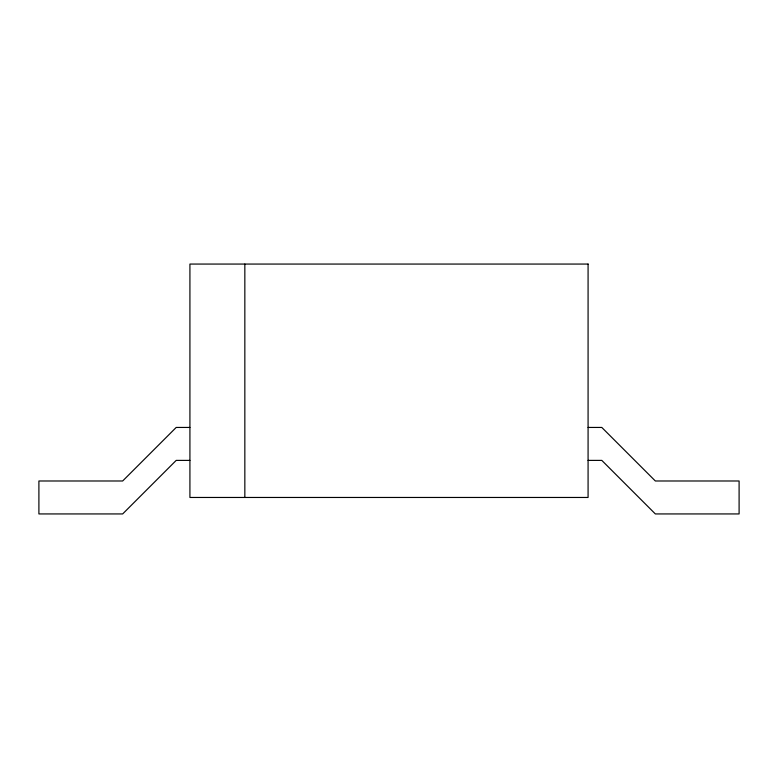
<?xml version="1.0" encoding="UTF-8"?>
<svg xmlns="http://www.w3.org/2000/svg" width="778" height="778" viewBox="0 0 778 778"><rect width="100%" height="100%" fill="white"/><g stroke="black" fill="none" stroke-linecap="round" stroke-linejoin="round"><path stroke-width="1.17" d="M189.92 427.443L176.198 427.443L122.652 480.989L38.9 480.989L38.9 513.937L122.652 513.937L176.198 460.391L189.92 460.391M588.08 427.443L601.802 427.443L655.348 480.989L739.1 480.989L739.1 513.937L655.348 513.937L601.802 460.391L588.08 460.391M244.837 264.063L244.837 497.463M588.08 264.063L189.92 264.063L189.92 497.463L588.08 497.463L588.08 264.063"/></g></svg>
